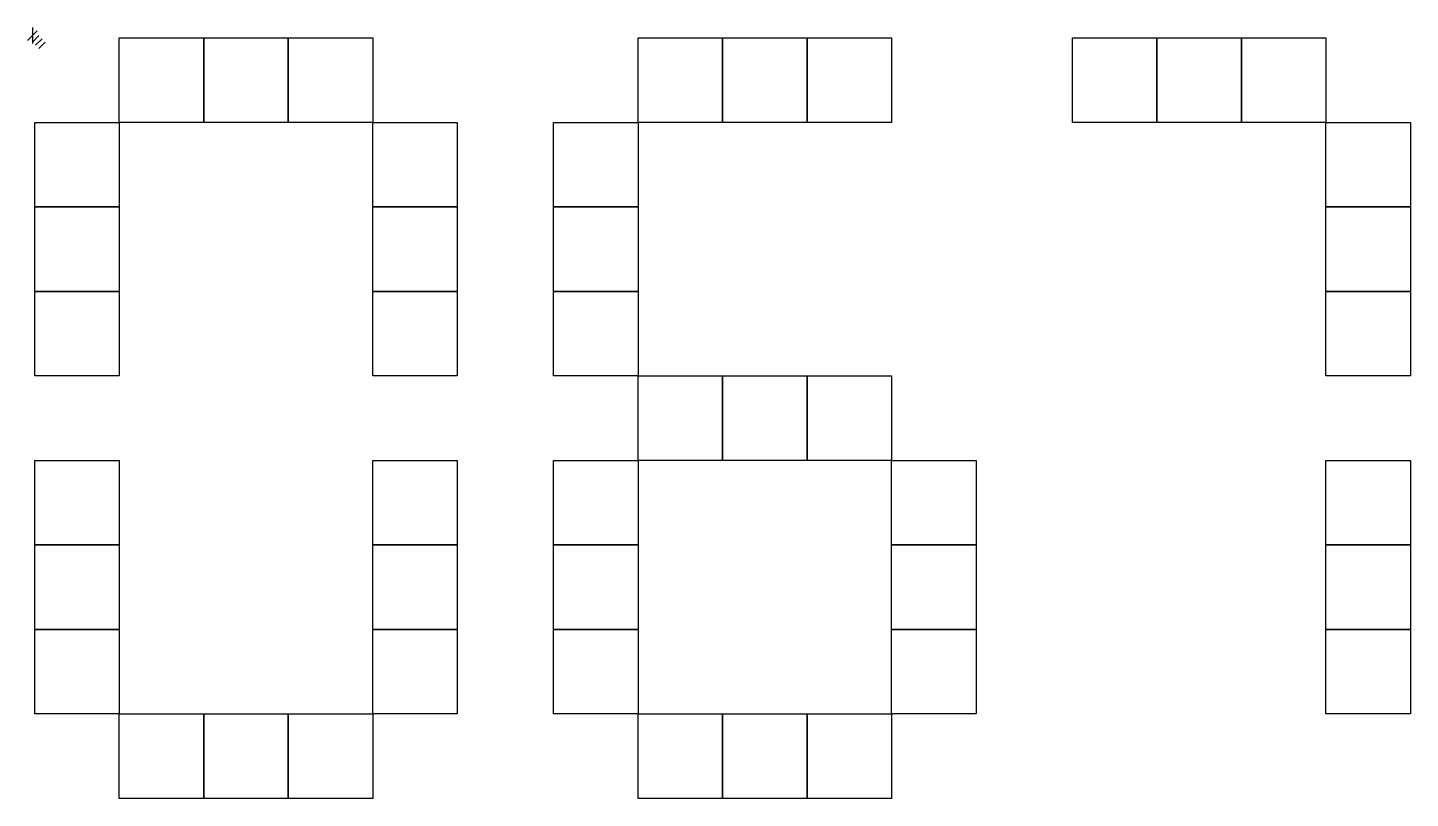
# Model space of a CAD drawing. Extents: x -1 to 228, y 0 to 128.
import ezdxf

# ---------------------------------------------------------------- set-up
doc = ezdxf.new("R2010")
doc.units = 0

msp = doc.modelspace()

# ---------------------------------------------------------------- linework, layer by layer
at = {"layer": 'Layer 1'}
for p, q in [((0.793749, 127.621), (-0.793749, 126.033)), ((0, 128.15), (0, 125.504)), ((1.05833, 126.827), (0, 125.76867)), ((1.5875, 126.298), (0.52917, 125.23967)), ((14.3742, 126.454), (28.3751, 126.454)), ((14.3742, 112.453), (14.3742, 126.454)), ((28.3751, 126.454), (42.3758, 126.454)), ((28.3751, 112.453), (28.3751, 126.454)), ((28.3751, 126.454), (28.3751, 112.453)), ((42.3758, 126.454), (56.3765, 126.454)), ((42.3758, 112.453), (42.3758, 126.454)), ((42.3758, 126.454), (42.3758, 112.453)), ((56.3765, 126.454), (56.3765, 112.453)), ((100.339, 126.454), (114.34, 126.454)), ((100.339, 112.453), (100.339, 126.454)), ((114.34, 126.454), (128.341, 126.454)), ((114.34, 112.453), (114.34, 126.454)), ((114.34, 126.454), (114.34, 112.453)), ((128.341, 126.454), (142.342, 126.454)), ((128.341, 112.453), (128.341, 126.454)), ((128.341, 126.454), (128.341, 112.453)), ((142.342, 126.454), (142.342, 112.453)), ((172.303, 126.454), (186.304, 126.454)), ((172.303, 112.453), (172.303, 126.454)), ((186.304, 126.454), (200.305, 126.454)), ((186.304, 112.453), (186.304, 126.454)), ((186.304, 126.454), (186.304, 112.453)), ((200.305, 126.454), (214.306, 126.454)), ((200.305, 112.453), (200.305, 126.454)), ((200.305, 126.454), (200.305, 112.453)), ((214.306, 126.454), (214.306, 112.453)), ((2.11666, 125.769), (1.05833, 124.71067)), ((0.373355, 112.453), (14.3742, 112.453)), ((0.373355, 98.4522), (0.373355, 112.453)), ((14.3742, 112.453), (14.3742, 98.4522)), ((28.3751, 112.453), (14.3742, 112.453)), ((42.3758, 112.453), (28.3751, 112.453)), ((56.3765, 112.453), (42.3758, 112.453)), ((56.3765, 112.453), (70.3776, 112.453)), ((56.3765, 98.4522), (56.3765, 112.453)), ((70.3776, 112.453), (70.3776, 98.4522)), ((86.3384, 112.453), (100.339, 112.453)), ((86.3384, 98.4522), (86.3384, 112.453)), ((100.339, 112.453), (100.339, 98.4522)), ((114.34, 112.453), (100.339, 112.453)), ((128.341, 112.453), (114.34, 112.453)), ((142.342, 112.453), (128.341, 112.453)), ((186.304, 112.453), (172.303, 112.453)), ((200.305, 112.453), (186.304, 112.453)), ((214.306, 112.453), (200.305, 112.453)), ((214.306, 112.453), (228.307, 112.453)), ((214.306, 98.4522), (214.306, 112.453)), ((228.307, 112.453), (228.307, 98.4522)), ((0.373355, 98.4522), (14.3742, 98.4522)), ((0.373355, 84.4514), (0.373355, 98.4522)), ((14.3742, 98.4522), (0.373355, 98.4522)), ((14.3742, 98.4522), (14.3742, 84.4514)), ((56.3765, 98.4522), (70.3776, 98.4522)), ((56.3765, 84.4514), (56.3765, 98.4522)), ((70.3776, 98.4522), (56.3765, 98.4522)), ((70.3776, 98.4522), (70.3776, 84.4514)), ((86.3384, 98.4522), (100.339, 98.4522)), ((86.3384, 84.4514), (86.3384, 98.4522)), ((100.339, 98.4522), (86.3384, 98.4522)), ((100.339, 98.4522), (100.339, 84.4514)), ((214.306, 98.4522), (228.307, 98.4522)), ((214.306, 84.4514), (214.306, 98.4522)), ((228.307, 98.4522), (214.306, 98.4522)), ((228.307, 98.4522), (228.307, 84.4514)), ((0.373355, 84.4514), (14.3742, 84.4514)), ((0.373355, 70.4506), (0.373355, 84.4514)), ((14.3742, 84.4514), (0.373355, 84.4514)), ((14.3742, 84.4514), (14.3742, 70.4506)), ((56.3765, 84.4514), (70.3776, 84.4514)), ((56.3765, 70.4506), (56.3765, 84.4514)), ((70.3776, 84.4514), (56.3765, 84.4514)), ((70.3776, 84.4514), (70.3776, 70.4506)), ((86.3384, 84.4514), (100.339, 84.4514)), ((86.3384, 70.4506), (86.3384, 84.4514)), ((100.339, 84.4514), (86.3384, 84.4514)), ((100.339, 84.4514), (100.339, 70.4506)), ((214.306, 84.4514), (228.307, 84.4514)), ((214.306, 70.4506), (214.306, 84.4514)), ((228.307, 84.4514), (214.306, 84.4514)), ((228.307, 84.4514), (228.307, 70.4506)), ((14.3742, 70.4506), (0.373355, 70.4506)), ((70.3776, 70.4506), (56.3765, 70.4506)), ((100.339, 70.4506), (86.3384, 70.4506)), ((100.339, 70.4506), (114.34, 70.4506)), ((100.339, 56.4498), (100.339, 70.4506)), ((114.34, 70.4506), (128.341, 70.4506)), ((114.34, 56.4498), (114.34, 70.4506)), ((114.34, 70.4506), (114.34, 56.4498)), ((128.341, 70.4506), (142.342, 70.4506)), ((128.341, 56.4498), (128.341, 70.4506)), ((128.341, 70.4506), (128.341, 56.4498)), ((142.342, 70.4506), (142.342, 56.4498)), ((228.307, 70.4506), (214.306, 70.4506)), ((0.373355, 56.4498), (14.3742, 56.4498)), ((0.373355, 42.4489), (0.373355, 56.4498)), ((14.3742, 56.4498), (14.3742, 42.4489)), ((56.3765, 56.4498), (70.3776, 56.4498)), ((56.3765, 42.4489), (56.3765, 56.4498)), ((70.3776, 56.4498), (70.3776, 42.4489)), ((86.3384, 56.4498), (100.339, 56.4498)), ((86.3384, 42.4489), (86.3384, 56.4498)), ((100.339, 56.4498), (100.339, 42.4489)), ((114.34, 56.4498), (100.339, 56.4498)), ((128.341, 56.4498), (114.34, 56.4498)), ((142.342, 56.4498), (128.341, 56.4498)), ((142.342, 56.4498), (156.343, 56.4498)), ((142.342, 42.4489), (142.342, 56.4498)), ((156.343, 56.4498), (156.343, 42.4489)), ((214.306, 56.4498), (228.307, 56.4498)), ((214.306, 42.4489), (214.306, 56.4498)), ((228.307, 56.4498), (228.307, 42.4489)), ((0.373355, 42.4489), (14.3742, 42.4489)), ((0.373355, 28.4481), (0.373355, 42.4489)), ((14.3742, 42.4489), (0.373355, 42.4489)), ((14.3742, 42.4489), (14.3742, 28.4481)), ((56.3765, 42.4489), (70.3776, 42.4489)), ((56.3765, 28.4481), (56.3765, 42.4489)), ((70.3776, 42.4489), (56.3765, 42.4489)), ((70.3776, 42.4489), (70.3776, 28.4481)), ((86.3384, 42.4489), (100.339, 42.4489)), ((86.3384, 28.4481), (86.3384, 42.4489)), ((100.339, 42.4489), (86.3384, 42.4489)), ((100.339, 42.4489), (100.339, 28.4481)), ((142.342, 42.4489), (156.343, 42.4489)), ((142.342, 28.4481), (142.342, 42.4489)), ((156.343, 42.4489), (142.342, 42.4489)), ((156.343, 42.4489), (156.343, 28.4481)), ((214.306, 42.4489), (228.307, 42.4489)), ((214.306, 28.4481), (214.306, 42.4489)), ((228.307, 42.4489), (214.306, 42.4489)), ((228.307, 42.4489), (228.307, 28.4481)), ((0.373355, 28.4481), (14.3742, 28.4481)), ((0.373355, 14.4473), (0.373355, 28.4481)), ((14.3742, 28.4481), (0.373355, 28.4481)), ((14.3742, 28.4481), (14.3742, 14.4473)), ((56.3765, 28.4481), (70.3776, 28.4481)), ((56.3765, 14.4473), (56.3765, 28.4481)), ((70.3776, 28.4481), (56.3765, 28.4481)), ((70.3776, 28.4481), (70.3776, 14.4473)), ((86.3384, 28.4481), (100.339, 28.4481)), ((86.3384, 14.4473), (86.3384, 28.4481)), ((100.339, 28.4481), (86.3384, 28.4481)), ((100.339, 28.4481), (100.339, 14.4473)), ((142.342, 28.4481), (156.343, 28.4481)), ((142.342, 14.4473), (142.342, 28.4481)), ((156.343, 28.4481), (142.342, 28.4481)), ((156.343, 28.4481), (156.343, 14.4473)), ((214.306, 28.4481), (228.307, 28.4481)), ((214.306, 14.4473), (214.306, 28.4481)), ((228.307, 28.4481), (214.306, 28.4481)), ((228.307, 28.4481), (228.307, 14.4473)), ((14.3742, 14.4473), (0.373355, 14.4473)), ((14.3742, 14.4473), (28.3751, 14.4473)), ((14.3742, 0.44646), (14.3742, 14.4473)), ((28.3751, 14.4473), (42.3758, 14.4473)), ((28.3751, 0.44646), (28.3751, 14.4473)), ((28.3751, 14.4473), (28.3751, 0.44646)), ((42.3758, 14.4473), (56.3765, 14.4473)), ((42.3758, 0.44646), (42.3758, 14.4473)), ((42.3758, 14.4473), (42.3758, 0.44646)), ((56.3765, 14.4473), (56.3765, 0.44646)), ((70.3776, 14.4473), (56.3765, 14.4473)), ((100.339, 14.4473), (86.3384, 14.4473)), ((100.339, 14.4473), (114.34, 14.4473)), ((100.339, 0.44646), (100.339, 14.4473)), ((114.34, 14.4473), (128.341, 14.4473)), ((114.34, 0.44646), (114.34, 14.4473)), ((114.34, 14.4473), (114.34, 0.44646)), ((128.341, 14.4473), (142.342, 14.4473)), ((128.341, 0.44646), (128.341, 14.4473)), ((128.341, 14.4473), (128.341, 0.44646)), ((142.342, 14.4473), (142.342, 0.44646)), ((156.343, 14.4473), (142.342, 14.4473)), ((228.307, 14.4473), (214.306, 14.4473)), ((28.3751, 0.44646), (14.3742, 0.44646)), ((42.3758, 0.44646), (28.3751, 0.44646)), ((56.3765, 0.44646), (42.3758, 0.44646)), ((114.34, 0.44646), (100.339, 0.44646)), ((128.341, 0.44646), (114.34, 0.44646)), ((142.342, 0.44646), (128.341, 0.44646))]:
    msp.add_line(p, q, dxfattribs=at)

doc.saveas('drawing.dxf')
